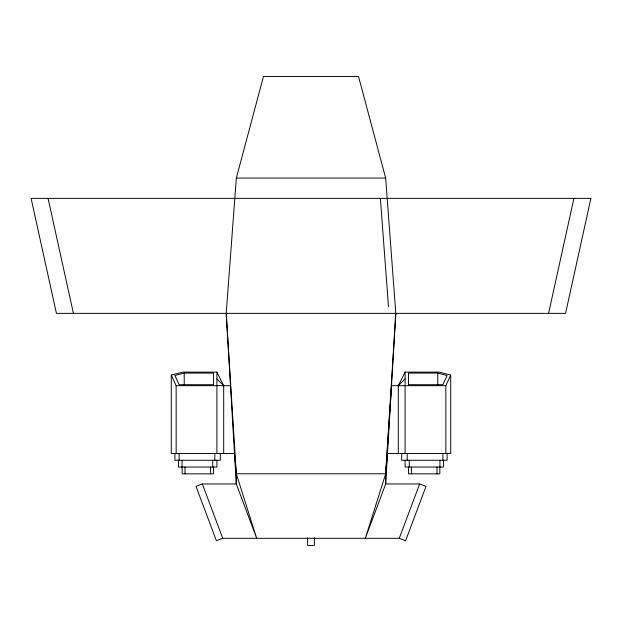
<?xml version="1.0" encoding="UTF-8"?>
<svg xmlns="http://www.w3.org/2000/svg" width="622" height="622" viewBox="0 0 622 622"><rect width="100%" height="100%" fill="white"/><g stroke="black" fill="none" stroke-linecap="round" stroke-linejoin="round"><path stroke-width="0.93" d="M223.695 453.477L223.695 385.687L216.907 372.104L182.954 372.104L171.283 375.066L171.283 453.477L234.502 453.477L236.306 473.793L256.676 538.302L236.306 483.978L226.206 313.371L236.337 178.063L263.464 76.545L358.536 76.545L385.663 178.063L395.794 313.371L385.694 483.978L365.324 538.302L385.694 473.793L387.498 453.477L450.717 453.477L450.717 375.066L439.046 372.104L405.093 372.104L398.305 385.687L398.305 453.477M395.794 313.371L385.694 473.793L385.694 483.978L419.648 483.978L426.008 486.365L405.637 540.689L399.277 538.302L222.723 538.302L216.363 540.689L195.992 486.365L202.352 483.978L236.306 483.978L236.306 473.793L226.206 313.371M548.581 313.371L573.927 198.379M399.277 538.302L419.648 483.978M445.842 453.477L445.842 385.687L450.717 375.066M398.305 385.687L405.093 378.899M213.509 384.746L213.509 373.107L184.213 373.107L174.891 375.47L179.128 384.691L213.509 384.691M236.337 178.063L385.663 178.063M408.491 384.691L442.872 384.691L447.109 375.47L437.787 373.107L408.491 373.107L408.491 384.746M171.283 375.066L176.158 385.687L230.482 385.687M445.842 385.687L391.518 385.687L385.694 473.793L236.306 473.793M216.907 378.899L223.695 385.687M202.352 483.978L222.723 538.302M48.073 198.379L73.419 313.371M380.376 198.379L388.478 306.584M447.086 453.477L447.086 460.264L401.703 460.264L401.703 453.477M443.463 460.264L443.463 467.052L405.093 467.052L405.093 460.264M442.887 453.477L442.887 460.264M439.941 460.264L439.941 467.052M439.832 467.052L439.832 473.847L408.491 473.847L408.491 467.052M437.787 373.107L437.787 384.746M436.994 467.052L436.994 473.847M411.391 467.052L411.391 473.847M409.292 460.264L409.292 467.052M407.192 453.477L407.192 460.264M405.093 372.104L405.093 453.477M314.398 537.773L314.398 545.455L307.602 545.455L307.602 537.773M220.297 453.477L220.297 460.264L174.914 460.264L174.914 453.477M216.907 372.104L216.907 453.477M216.907 460.264L216.907 467.052L178.537 467.052L178.537 460.264M214.808 453.477L214.808 460.264M213.509 467.052L213.509 473.847L182.168 473.847L182.168 467.052M212.708 460.264L212.708 467.052M210.609 467.052L210.609 473.847M185.006 467.052L185.006 473.847M184.213 373.107L184.213 384.746M182.059 460.264L182.059 467.052M179.113 453.477L179.113 460.264M176.158 385.687L176.158 453.477M590.9 198.379L565.561 313.371L56.439 313.371L31.1 198.379L590.9 198.379"/></g></svg>
